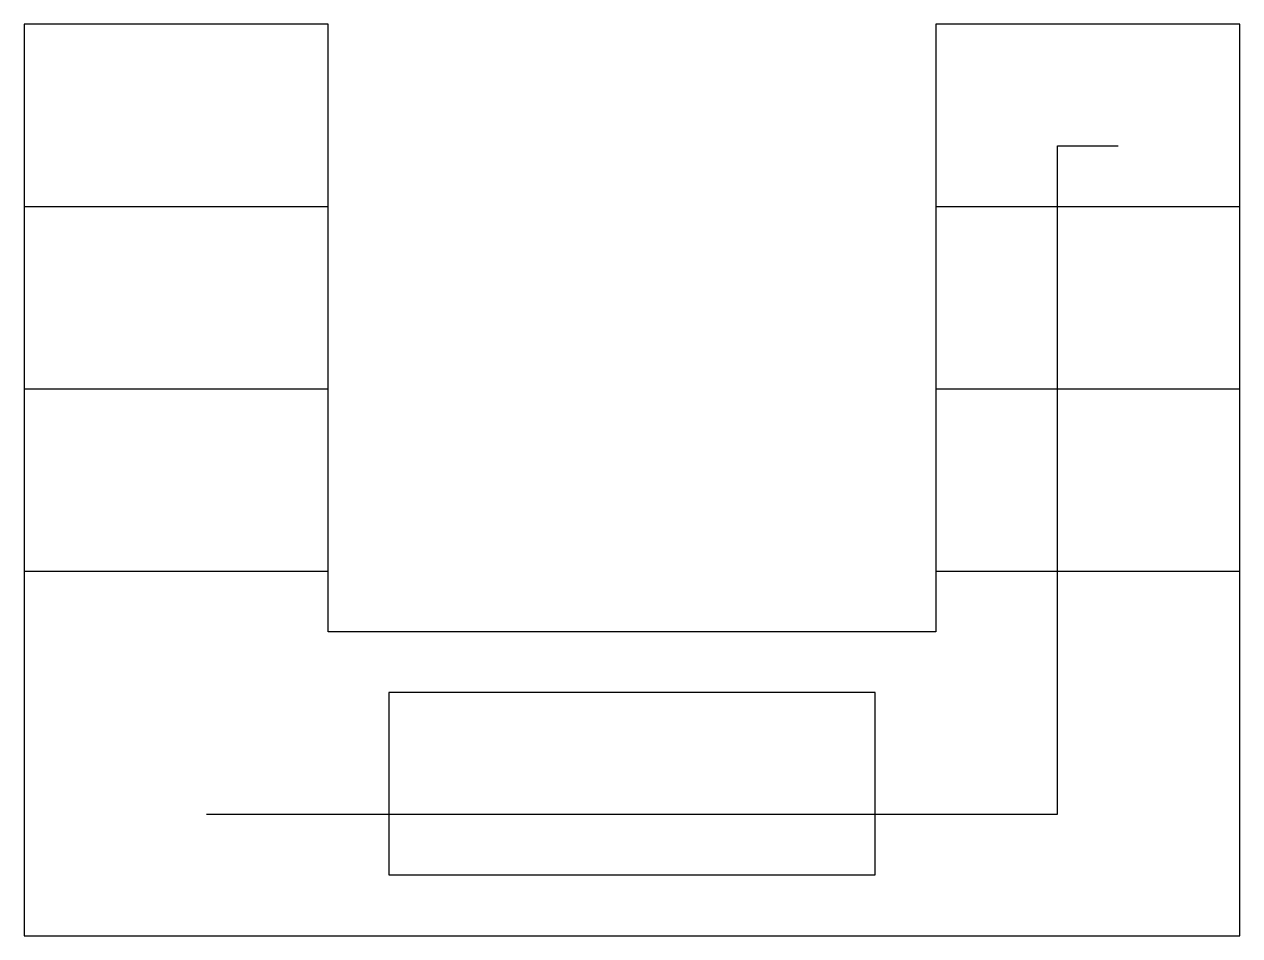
# Model space of a CAD drawing. Header units: metres. Extents: x 0 to 20, y 0 to 15.
import ezdxf

# ---------------------------------------------------------------- set-up
doc = ezdxf.new("R2010")
doc.units = ezdxf.units.M

msp = doc.modelspace()

# ---------------------------------------------------------------- linework, layer by layer
for p, q in [((0, 12), (5, 12)), ((15, 12), (20, 12)), ((0, 9), (5, 9)), ((15, 9), (20, 9)), ((0, 6), (5, 6)), ((15, 6), (20, 6))]:
    msp.add_line(p, q)
for points in [[(0, 0), (20, 0), (20, 15), (15, 15), (15, 5), (5, 5), (5, 15), (0, 15), (0, 0)], [(3, 2), (17, 2), (17, 13), (18, 13)], [(6, 1), (14, 1), (14, 4), (6, 4), (6, 1)]]:
    msp.add_lwpolyline(points)

doc.saveas('drawing.dxf')
